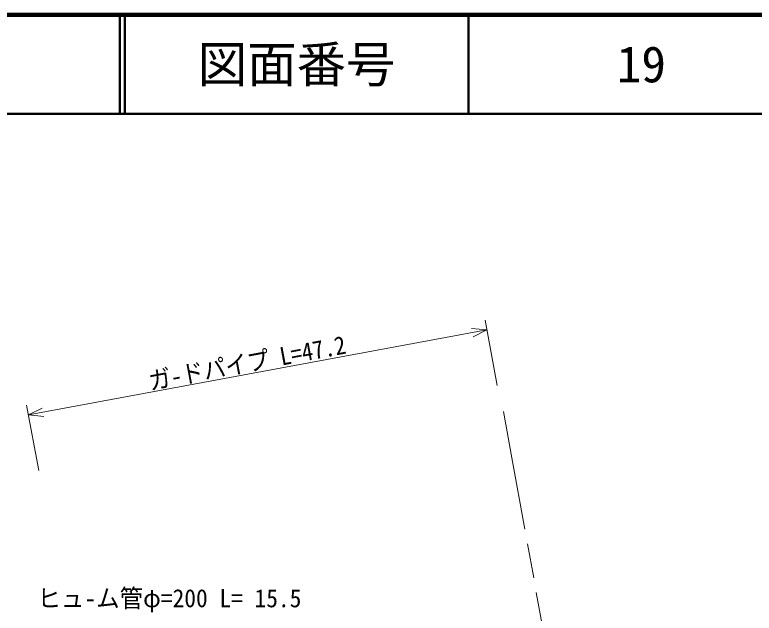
# Model space of a CAD drawing. Units: millimetres, scale not verified. Extents: x 40000 to 680000, y 20000 to 380000.
# Drawn here: x 498107 to 572919, y 319496 to 380000 of the extents above; entities that cross this region are included whole.
import ezdxf
from ezdxf.enums import TextEntityAlignment as Align

# ---------------------------------------------------------------- set-up
doc = ezdxf.new("R2010")
doc.units = ezdxf.units.MM
doc.header["$LTSCALE"] = 1000
doc.linetypes.add('CHAIN', pattern=[18.5, 12, -1.5, 3.5, -1.5])
for name, color, linetype, lineweight in [('M-BMK', 2, 'CHAIN', 13), ('M-STR-HTXT', 7, 'Continuous', 13), ('M-TTL', 2, 'Continuous', 140), ('M-TTL-LINE', 7, 'Continuous', 50), ('M-TTL-TXT', 7, 'Continuous', 50)]:
    doc.layers.add(name, color=color, linetype=linetype, lineweight=lineweight)
doc.styles.add('ＭＳ ゴシック', font='')
doc.styles.get('ＭＳ ゴシック').set_extended_font_data('MS Gothic')

msp = doc.modelspace()

# ---------------------------------------------------------------- linework, layer by layer
at = {"layer": 'M-BMK'}
for p, q in [((548398, 335193), (547541, 339898)), ((556340, 291590), (548398, 335193))]:
    msp.add_line(p, q, dxfattribs=at)
at = {"layer": 'M-STR-HTXT'}
for p, q in [((545694, 349126), (546918, 342528)), ((499482, 339538), (545876, 348143)), ((544325, 348282), (545876, 348143)), ((545876, 348143), (544478, 347456)), ((500523, 333924), (499299, 340521)), ((499482, 339538), (500880, 340225)), ((501033, 339399), (499482, 339538))]:
    msp.add_line(p, q, dxfattribs=at)
at = {"layer": 'M-TTL'}
msp.add_line((680000, 380000), (40000, 380000), dxfattribs=at)
at = {"layer": 'M-TTL-LINE'}
for p, q in [((508747, 380000), (508747, 370000)), ((509247, 380000), (509247, 370000)), ((543997, 380000), (543997, 370000)), ((40000, 370000), (680000, 370000))]:
    msp.add_line(p, q, dxfattribs=at)

# ---------------------------------------------------------------- texts
at = {"layer": 'M-STR-HTXT', "style": 'ＭＳ ゴシック', "width": 0.9}
msp.add_text('ガ-ドパイプ L=47.2', height=1833, rotation=10.6, dxfattribs=at).set_placement((511942, 341510), align=Align.BOTTOM_LEFT)
at = {"layer": 'M-STR-HTXT', "style": 'ＭＳ ゴシック', "width": 0.95}
msp.add_text('ヒュ-ム管φ=200 L= 15.5', height=1833, dxfattribs=at).set_placement((500402, 319545), align=Align.BOTTOM_LEFT)
at = {"layer": 'M-TTL-TXT', "style": 'ＭＳ ゴシック'}
for s, p in [('図面番号', (526622, 375000)), ('19', (561497, 375000))]:
    msp.add_text(s, height=3666, dxfattribs=at).set_placement(p, align=Align.MIDDLE_CENTER)

doc.saveas('drawing.dxf')
